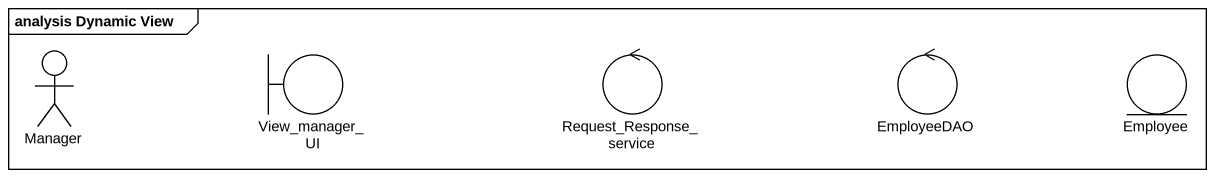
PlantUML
@startuml
mainframe analysis Dynamic View
actor Manager
boundary View_manager_UI
control Request_Response_service
control EmployeeDAO
entity Employee
@enduml
